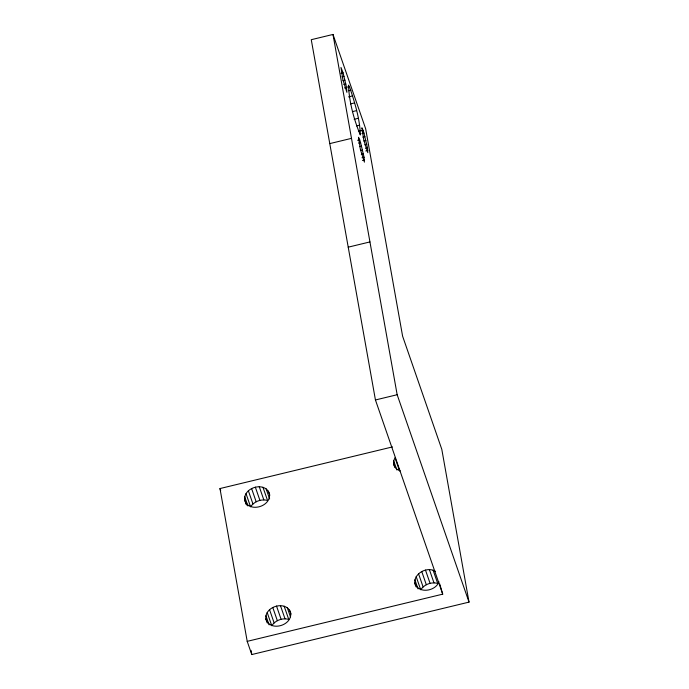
<?xml version="1.0" encoding="UTF-8"?>
<svg xmlns="http://www.w3.org/2000/svg" width="689" height="689" viewBox="0 0 689 689"><rect width="100%" height="100%" fill="white"/><g stroke="black" fill="none" stroke-linecap="round" stroke-linejoin="round"><path stroke-width="1.03" d="M244.69 500.033C243.148 487.132 265.696 480.965 269.511 494.039C271.053 506.94 248.505 513.116 244.69 500.033L246.094 504.098M265.868 618.946C264.335 606.044 286.874 599.869 290.698 612.952C292.231 625.853 269.683 632.028 265.868 618.946L267.272 623.002M394.711 467.125L393.652 464.076L393.712 460.872L394.986 457.677L399.56 470.88M416.242 587.054C409.86 575.944 426.017 565.307 435.465 571.362M438.962 581.8C435.56 591.489 417.999 594.107 414.838 582.989M262.965 487.261L267.539 500.455C261.277 498.767 254.155 501.377 250.589 506.837L246.016 493.634M284.152 606.174L288.725 619.368C282.456 617.68 275.333 620.289 271.776 625.75L267.203 612.547M433.114 570.216L437.687 583.411C431.426 581.723 424.303 584.332 420.738 589.793L416.165 576.59M247.205 641.356L251.778 654.55L469.02 602.117L441.795 449.314L402.609 336.198L365.652 128.722L332.985 34.45L311.264 39.695L375.436 399.964L442.717 594.159L247.205 641.356L219.98 488.553L392.497 446.911M341.003 73.31L343.07 72.81L346.558 87.451L346.903 92.36L342.864 79.631L340.977 67.462L343.07 72.81M341.977 76.823L344.052 76.324M342.95 80.682L345.017 80.182M343.811 84.514L345.878 84.015M347.351 87.064L349.418 86.564C354.62 102.136 359.925 118.603 360.321 134.975C353.819 119.412 349.237 101.955 348.462 85.178L349.418 86.564M344.483 87.951L346.558 87.451M348.798 90.759L350.865 90.259M348.513 96.882L352.647 95.883M350.468 103.901L354.611 102.902M352.406 111.627L356.549 110.628M354.137 119.292L358.271 118.293M356.514 125.906L359.615 125.157M358.383 131.039L360.45 130.54M361.01 130.832L363.077 130.333L363.973 133.149L367.461 147.782L367.805 152.691L363.766 139.962L361.88 127.792L363.077 130.333M361.906 133.649L363.973 133.149M329.773 143.605L351.493 138.36M362.879 137.154L364.955 136.655M357.617 140.298L359.692 139.798L360.58 142.614L364.068 157.256L364.421 162.156L360.381 149.435L358.487 137.257L359.692 139.798M363.852 141.012L365.919 140.513M358.513 143.114L360.58 142.614M364.714 144.845L366.781 144.345M359.494 146.628L361.561 146.128M365.385 148.281L367.461 147.782M360.459 150.486L362.526 149.987M365.807 150.977L367.874 150.478M361.32 154.319L363.396 153.819M362.001 157.755L364.068 157.256M362.414 160.442L364.481 159.943M348.221 247.17L369.941 241.925M375.436 399.964L397.165 394.728L469.02 602.117M400.197 470.863L397.062 469.33L394.806 466.996L393.652 464.076M393.712 460.872L396.881 470.01M429.402 569.639L433.975 582.842M425.483 570.087L430.057 583.282M421.737 571.491L426.31 584.694M418.524 573.739L423.098 586.933M414.899 579.785L418.059 588.914M268.365 491.128L269.769 495.184M266.109 488.785L269.623 498.939M259.253 486.684L263.827 499.887M255.335 487.132L259.908 500.326M251.588 488.535L256.162 501.738M248.376 490.783L252.949 503.978M289.544 610.041L290.947 614.097M287.287 607.698L290.457 616.836M244.75 496.821L247.911 505.959M245.844 502.953L246.541 504.977M280.44 605.597L285.013 618.8M276.513 606.036L281.086 619.239M272.766 607.448L277.34 620.651M269.554 609.696L274.127 622.89M265.928 615.733L269.098 624.871M219.98 488.553L220.687 490.585M439.737 583.996L442.717 594.159M332.985 34.45L397.165 394.728M251.02 650.338L251.778 654.55"/></g></svg>
